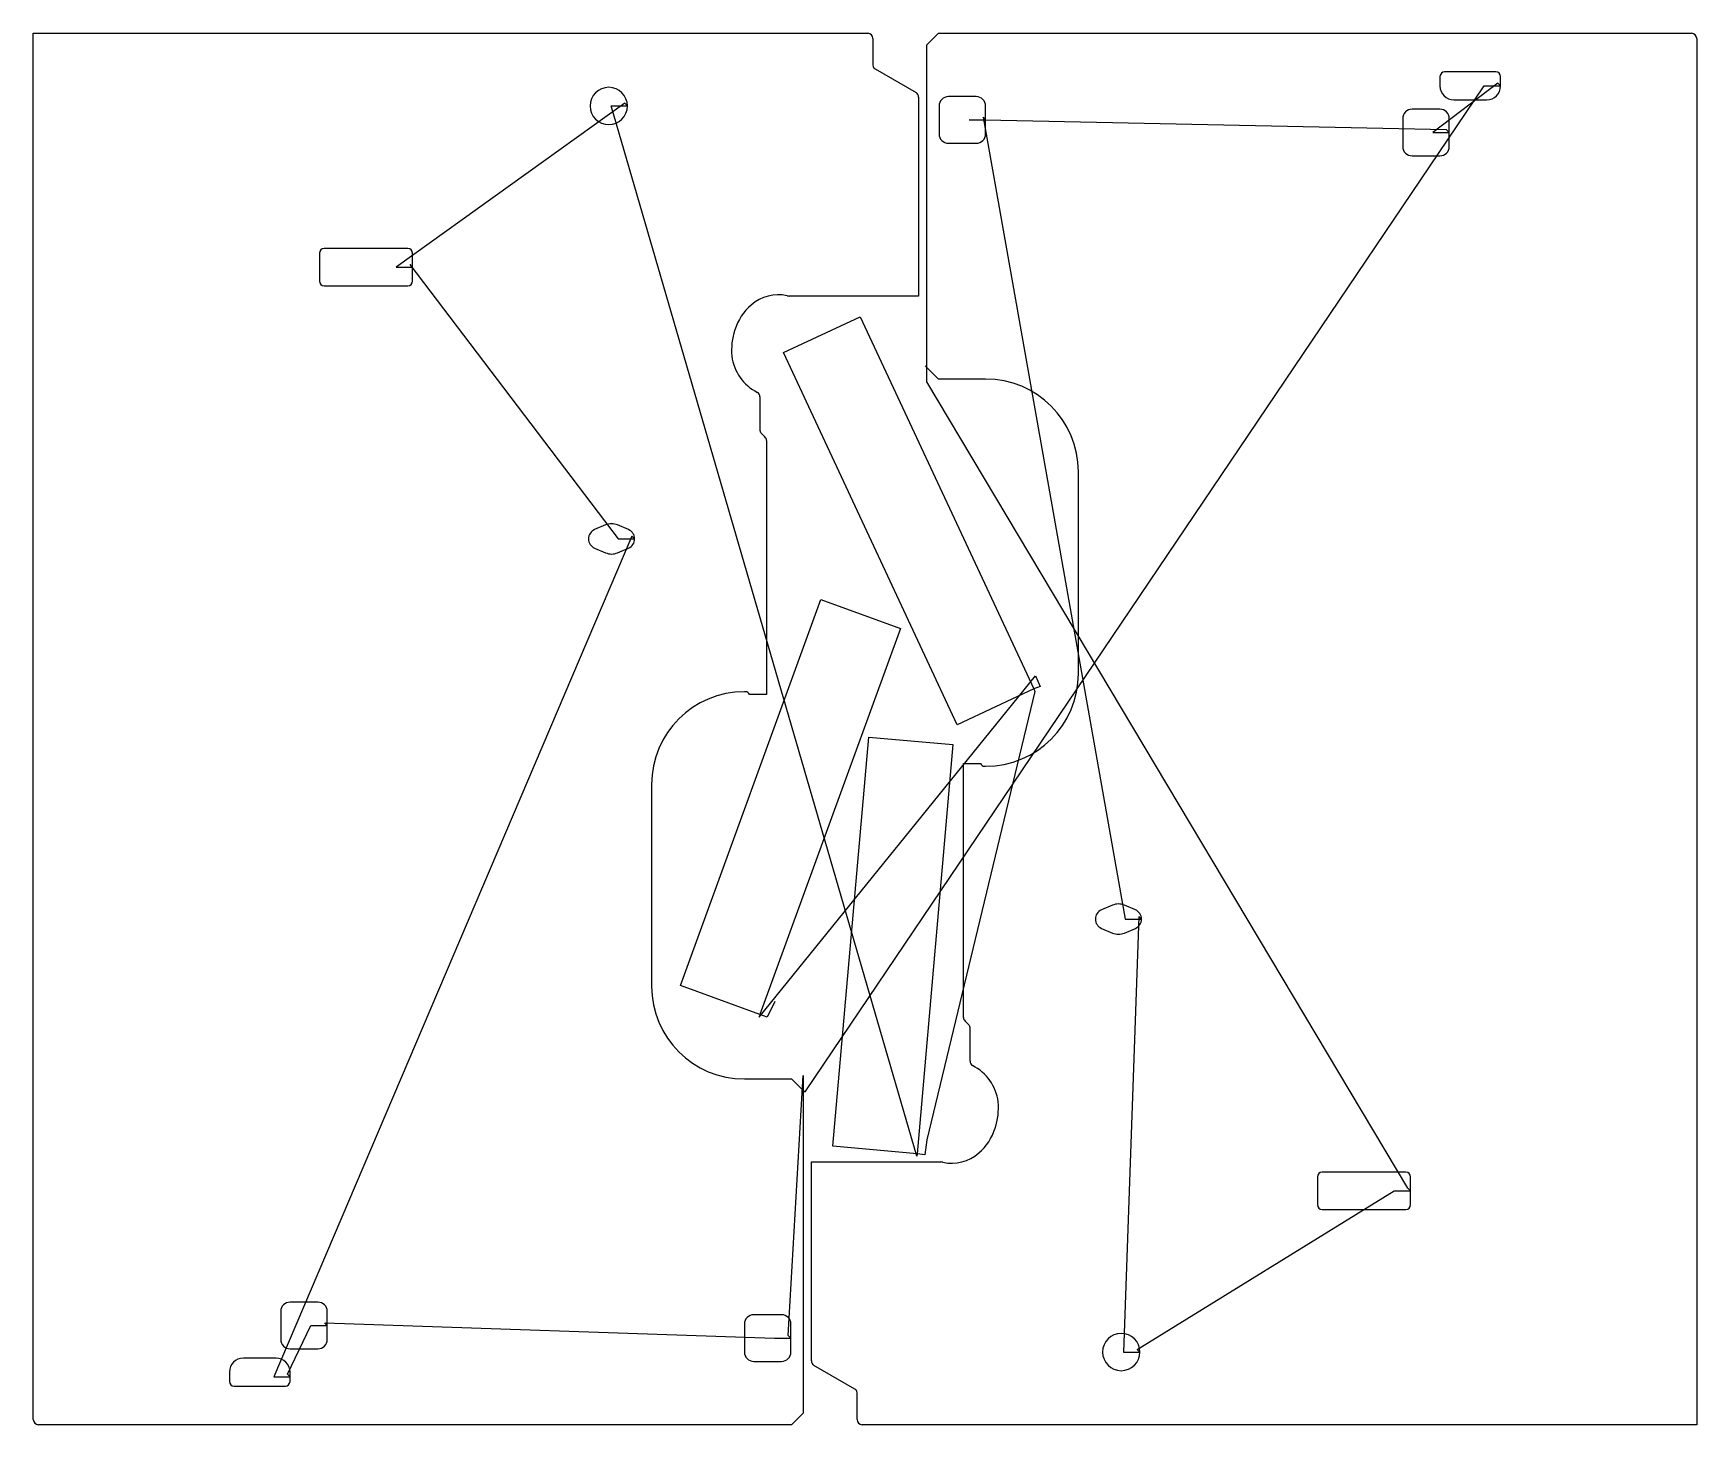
# Model space of a CAD drawing. Header units: metres. Extents: x 3 to 3572, y 3 to 2989.
import ezdxf

# ---------------------------------------------------------------- set-up
doc = ezdxf.new("R2010")
doc.units = ezdxf.units.M

msp = doc.modelspace()

# ---------------------------------------------------------------- linework, layer by layer
at = {"layer": 'TOOL_0'}
for p, q in [((2.601, 13.602), (2.601, 2988.602)), ((2.601, 2988.602), (1793.601, 2988.602)), ((1804.601, 2977.602), (1804.601, 2919.958)), ((1920.393, 2964.015), (1944.979, 2988.601)), ((1920.393, 2271.187), (1920.393, 2964.015)), ((1944.979, 2988.601), (3561.393, 2988.601)), ((3572.393, 2977.601), (3572.393, 2.601)), ((1809.103, 2912.161), (1897.103, 2861.354)), ((3021.393, 2895.602), (3021.393, 2875.602)), ((3141.393, 2905.602), (3031.393, 2905.602)), ((3151.393, 2875.602), (3151.393, 2895.602)), ((1658.891, 716.837), (3116.393, 2875.602)), ((3145.736, 2881.259), (3006.393, 2775.602)), ((3116.393, 2875.602), (3151.393, 2875.602)), ((3151.393, 2875.602), (3145.736, 2881.259)), ((1271.943, 2838.26), (781.6, 2486.603)), ((1898.988, 578.836), (1242.6, 2832.603)), ((1242.6, 2832.603), (1277.6, 2832.603)), ((1277.6, 2832.603), (1271.943, 2838.26)), ((1902.602, 2851.83), (1902.602, 2424.602)), ((1946.393, 2832.602), (1946.393, 2772.602)), ((2026.393, 2852.602), (1966.393, 2852.602)), ((2046.393, 2802.602), (2046.393, 2832.602)), ((3021.393, 2825.602), (2961.393, 2825.602)), ((3051.393, 2845.602), (3121.393, 2845.602)), ((3035.736, 2781.259), (2011.393, 2802.602)), ((2011.393, 2802.602), (2046.393, 2802.602)), ((2046.393, 2802.602), (2040.736, 2808.259)), ((2040.736, 2808.259), (2345.893, 1087.602)), ((2046.393, 2772.602), (2046.393, 2802.602)), ((2941.393, 2805.602), (2941.393, 2745.602)), ((3041.393, 2775.602), (3041.393, 2805.602)), ((1966.393, 2752.602), (2026.393, 2752.602)), ((3006.393, 2775.602), (3041.393, 2775.602)), ((3041.393, 2775.602), (3035.736, 2781.259)), ((3041.393, 2745.602), (3041.393, 2775.602)), ((2961.393, 2725.602), (3021.393, 2725.602)), ((616.6, 2516.603), (616.6, 2456.603)), ((806.6, 2526.603), (626.6, 2526.603)), ((816.6, 2486.603), (816.6, 2516.603)), ((781.6, 2486.603), (816.6, 2486.603)), ((816.6, 2486.603), (810.943, 2492.26)), ((810.943, 2492.26), (1258.1, 1903.603)), ((816.6, 2456.603), (816.6, 2486.603)), ((626.6, 2446.603), (806.6, 2446.603)), ((1902.602, 2424.602), (1624.736, 2424.602)), ((1612.606, 2303.645), (1777.101, 2380.35)), ((1777.101, 2380.35), (2149.639, 1581.44)), ((1985.144, 1504.735), (1612.606, 2303.645)), ((1920.393, 2271.187), (1916.8, 2275.223)), ((1920.393, 2240.465), (1920.393, 2271.187)), ((1944.979, 2246.601), (1920.393, 2271.187)), ((2952.736, 510.258), (1920.393, 2240.465)), ((2046.393, 2246.601), (1944.979, 2246.601)), ((1562.099, 2208.504), (1562.099, 2136.746)), ((1564.737, 2130.378), (1572.879, 2122.236)), ((1576.099, 2114.462), (1576.099, 1569.602)), ((2245.393, 1614.6), (2245.393, 2047.601)), ((1230.831, 1933.491), (1207.153, 1923.374)), ((1280.046, 1923.374), (1256.363, 1933.491)), ((1287.444, 1909.259), (518.601, 105.602)), ((1258.1, 1903.603), (1293.1, 1903.603)), ((1293.101, 1903.602), (1287.444, 1909.259)), ((1207.153, 1883.831), (1230.832, 1873.715)), ((1256.363, 1873.715), (1280.047, 1883.831)), ((1391.55, 944.886), (1693.041, 1773.225)), ((1693.041, 1773.225), (1863.595, 1711.148)), ((1863.595, 1711.148), (1562.104, 882.809)), ((1560.174, 877.483), (2153.388, 1609.826)), ((2153.388, 1609.826), (2163.746, 1586.518)), ((1530.933, 1575.602), (1528.604, 1575.602)), ((2151.988, 1576.128), (1919.847, 613.949)), ((2149.639, 1581.44), (1985.144, 1504.735)), ((2163.746, 1586.518), (2149.639, 1581.44)), ((2149.639, 1581.44), (2151.988, 1576.128)), ((1576.099, 1569.602), (1539.422, 1569.602)), ((1718.576, 600.068), (1795.404, 1478.214)), ((1795.404, 1478.214), (1976.213, 1462.395)), ((1976.213, 1462.395), (1899.385, 584.249)), ((1998.897, 876.741), (1998.897, 1421.601)), ((1998.897, 1421.601), (2035.574, 1421.601)), ((2044.063, 1415.601), (2046.393, 1415.601)), ((1329.604, 1376.602), (1329.604, 943.602)), ((2318.629, 1117.489), (2294.946, 1107.373)), ((2367.839, 1107.373), (2344.16, 1117.489)), ((2375.236, 1093.258), (2342.393, 158.601)), ((2345.893, 1087.602), (2380.893, 1087.602)), ((2380.893, 1087.601), (2375.236, 1093.258)), ((2294.946, 1067.83), (2318.629, 1057.713)), ((2344.161, 1057.713), (2367.839, 1067.83)), ((1562.104, 882.809), (1391.55, 944.886)), ((1594.067, 910.69), (1577.515, 877.219)), ((1562.104, 882.809), (1560.174, 877.483)), ((1577.515, 877.219), (1562.104, 882.809)), ((2010.259, 860.825), (2002.117, 868.967)), ((2012.897, 782.699), (2012.897, 854.457)), ((1622.944, 194.259), (1654.601, 751.71)), ((1654.601, 751.71), (1654.601, 720.016)), ((1528.604, 744.602), (1630.018, 744.602)), ((1630.018, 744.602), (1654.604, 720.016)), ((1654.601, 720.016), (1654.601, 27.188)), ((1654.604, 720.016), (1658.891, 716.837)), ((1919.847, 613.949), (1915.771, 581.722)), ((1899.385, 584.249), (1718.576, 600.068)), ((1899.385, 584.249), (1898.988, 578.836)), ((1915.771, 581.722), (1899.385, 584.249)), ((1672.392, 139.373), (1672.392, 566.601)), ((1672.392, 566.601), (1950.258, 566.601)), ((2948.393, 544.601), (2768.393, 544.601)), ((2371.736, 164.258), (2923.393, 504.601)), ((2758.393, 534.601), (2758.393, 474.601)), ((2923.393, 504.601), (2958.393, 504.601)), ((2958.393, 504.601), (2952.736, 510.258)), ((2958.393, 504.601), (2958.393, 534.601)), ((2958.393, 474.601), (2958.393, 504.601)), ((2768.393, 464.601), (2948.393, 464.601)), ((613.601, 265.602), (553.601, 265.602)), ((533.601, 245.602), (533.601, 185.602)), ((547.944, 111.259), (598.601, 215.602)), ((598.601, 215.602), (633.601, 215.602)), ((633.601, 215.602), (627.944, 221.259)), ((627.944, 221.259), (1593.601, 188.602)), ((633.601, 215.602), (633.601, 245.602)), ((633.601, 185.602), (633.601, 215.602)), ((1528.601, 218.602), (1528.601, 158.602)), ((1608.601, 238.602), (1548.601, 238.602)), ((1628.601, 188.602), (1628.601, 218.602)), ((1593.601, 188.602), (1628.601, 188.602)), ((1628.601, 188.602), (1622.944, 194.259)), ((1628.601, 158.602), (1628.601, 188.602)), ((523.601, 145.602), (453.601, 145.602)), ((553.601, 165.602), (613.601, 165.602)), ((2342.393, 158.601), (2377.393, 158.601)), ((2377.393, 158.601), (2371.736, 164.258)), ((423.601, 115.602), (423.601, 95.602)), ((553.601, 105.602), (547.944, 111.259)), ((553.601, 105.602), (553.601, 115.602)), ((1548.601, 138.602), (1608.601, 138.602)), ((1765.891, 79.042), (1677.891, 129.849)), ((433.601, 85.602), (543.601, 85.602)), ((518.601, 105.602), (553.601, 105.602)), ((553.601, 95.602), (553.601, 105.602)), ((1770.393, 13.601), (1770.393, 71.245)), ((1630.015, 2.602), (13.601, 2.602)), ((1654.601, 27.188), (1630.015, 2.602)), ((3572.393, 2.601), (1781.393, 2.601))]:
    msp.add_line(p, q, dxfattribs=at)
for centre, radius, start, end in [((1793.601, 2977.602), 11, 0, 90), ((3561.393, 2977.601), 11, 0, 90), ((1813.663, 2919.992), 9.062, 180.214969, 239.787709), ((3031.393, 2895.602), 10, 90, 180), ((3141.393, 2895.602), 10, 0, 90), ((1237.6, 2832.603), 40, 0, 180), ((1891.54, 2851.793), 11.062, 0.191641, 59.807319), ((3051.393, 2875.602), 30, 180, 270), ((3121.393, 2875.602), 30, 270, 0), ((1237.6, 2832.603), 40, 180, 0), ((1966.393, 2832.602), 20, 90, 180), ((2026.393, 2832.602), 20, 0, 90), ((2961.393, 2805.602), 20, 90, 180), ((3021.393, 2805.602), 20, 0, 90), ((1966.393, 2772.602), 20, 180, 270), ((2026.393, 2772.602), 20, 270, 0), ((2961.393, 2745.602), 20, 180, 270), ((3021.393, 2745.602), 20, 270, 0), ((626.6, 2516.603), 10, 90, 180), ((806.6, 2516.603), 10, 0, 90), ((626.6, 2456.603), 10, 180, 270), ((806.6, 2456.603), 10, 270, 0), ((1601.075, 2341.055), 86.471, 77.206424, 131.862065), ((1619.006, 2317.421), 116.063, 130.66844, 162.66709), ((1625.213, 2440.861), 16.266, 252.135361, 268.319561), ((1638.275, 2308.699), 137.08, 161.586463, 185.41497), ((1601.211, 2307.65), 100.112, 186.819203, 243.549102), ((1551.037, 2208.467), 11.062, 0.191641, 59.700688), ((2046.393, 2047.601), 199, 0, 90), ((1571.211, 2136.79), 9.112, 180.276668, 224.724328), ((1564.863, 2114.362), 11.236, 0.509917, 44.487993), ((1243.597, 1903.353), 32.73, 67.043221, 112.956779), ((1215.599, 1903.603), 21.499, 113.131754, 246.869293), ((1271.6, 1903.603), 21.5, 0, 66.868246), ((1271.601, 1903.602), 21.499, 293.131754, 0), ((1243.598, 1903.83), 32.709, 247.027507, 292.970881), ((2046.393, 1614.601), 199, 270, 359.999712), ((1528.604, 1376.602), 199, 90, 180), ((1530.873, 1566.512), 9.09, 19.872176, 89.621816), ((2044.123, 1424.691), 9.09, 199.872176, 269.621816), ((2303.392, 1087.602), 21.499, 113.131754, 246.869293), ((2331.394, 1087.374), 32.709, 67.027507, 112.970881), ((2359.393, 1087.602), 21.5, 0, 66.868246), ((2359.393, 1087.601), 21.499, 293.131754, 0), ((2331.395, 1087.851), 32.73, 247.043221, 292.956779), ((1528.604, 943.602), 199, 180, 270), ((2010.133, 876.841), 11.236, 180.509917, 224.487993), ((2003.785, 854.413), 9.112, 0.276668, 44.724328), ((2023.958, 782.736), 11.061, 180.191659, 239.698074), ((1973.784, 683.554), 100.112, 6.818635, 63.549102), ((1936.72, 682.504), 137.079, 341.586331, 5.41497), ((1955.989, 673.783), 116.063, 310.667744, 342.666472), ((1973.919, 650.148), 86.471, 257.206424, 311.862065), ((1949.781, 550.342), 16.266, 72.135361, 88.319561), ((2768.393, 534.601), 10, 90, 180), ((2948.393, 534.601), 10, 0, 90), ((2768.393, 474.601), 10, 180, 270), ((2948.393, 474.601), 10, 270, 0), ((553.601, 245.602), 20, 90, 180), ((613.601, 245.602), 20, 0, 90), ((1548.601, 218.602), 20, 90, 180), ((1608.601, 218.602), 20, 0, 90), ((553.601, 185.602), 20, 180, 270), ((613.601, 185.602), 20, 270, 0), ((2337.393, 158.601), 40, 0, 180), ((453.601, 115.602), 30, 90, 180), ((523.601, 115.602), 30, 0, 90), ((1548.601, 158.602), 20, 180, 270), ((1608.601, 158.602), 20, 270, 0), ((2337.393, 158.601), 40, 180, 0), ((1683.454, 139.41), 11.062, 180.191641, 239.807319), ((433.601, 95.602), 10, 180, 270), ((543.601, 95.602), 10, 270, 0), ((1761.331, 71.211), 9.062, 0.214969, 59.787709), ((13.601, 13.602), 11, 180, 270), ((1781.393, 13.601), 11, 180, 270)]:
    msp.add_arc(centre, radius, start, end, dxfattribs=at)

doc.saveas('drawing.dxf')
